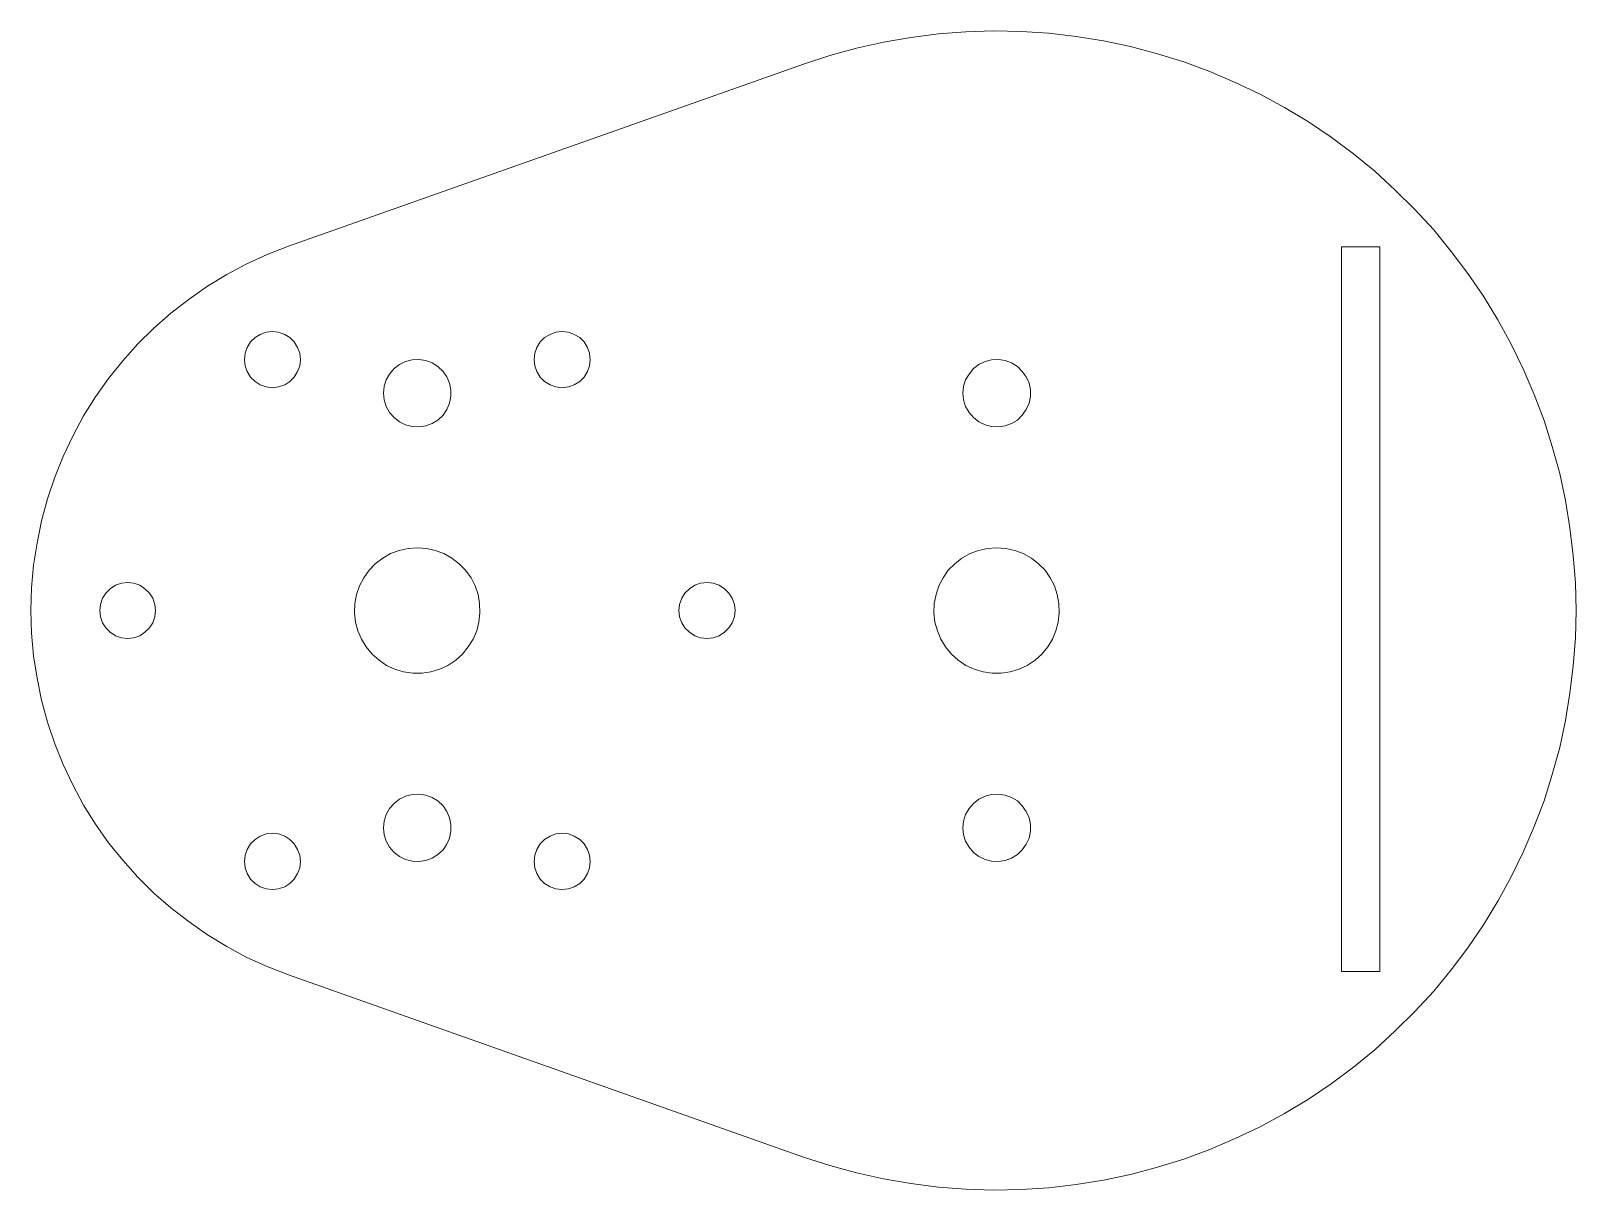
# Model space of a CAD drawing. Header units: millimetres. Extents: x 29 to 189, y 159 to 279.
import ezdxf

# ---------------------------------------------------------------- set-up
doc = ezdxf.new("R2010")
doc.units = ezdxf.units.MM
doc.header["$MEASUREMENT"] = 0
doc.layers.add('Calque 1', color=7, linetype='Continuous', lineweight=0)
doc.layers.add('Calque 2', color=7, linetype='Continuous', lineweight=0)

msp = doc.modelspace()

# ---------------------------------------------------------------- linework, layer by layer
at = {"layer": 'Calque 1', "color": 7, "lineweight": 9}
for points, knots in [([(108.8, 275.59), (108.8, 275.59), (111.51, 276.51), (111.51, 276.51), (111.51, 276.51), (114.3, 277.25), (114.3, 277.25), (114.3, 277.25), (117.09, 277.88), (117.09, 277.88), (117.09, 277.88), (119.91, 278.38), (119.91, 278.38), (119.91, 278.38), (122.77, 278.73), (122.77, 278.73), (122.77, 278.73), (125.62, 278.94), (125.62, 278.94), (125.62, 278.94), (128.48, 279.05), (128.48, 279.05), (128.48, 279.05), (131.34, 278.98), (131.34, 278.98), (131.34, 278.98), (134.2, 278.8), (134.2, 278.8), (134.2, 278.8), (137.05, 278.48), (137.05, 278.48), (137.05, 278.48), (139.88, 278.02), (139.88, 278.02), (139.88, 278.02), (142.66, 277.42), (142.66, 277.42), (142.66, 277.42), (145.45, 276.68), (145.45, 276.68), (145.45, 276.68), (148.17, 275.84), (148.17, 275.84), (148.17, 275.84), (150.88, 274.85), (150.88, 274.85), (150.88, 274.85), (153.49, 273.72), (153.49, 273.72), (153.49, 273.72), (156.1, 272.49), (156.1, 272.49), (156.1, 272.49), (158.61, 271.11), (158.61, 271.11), (158.61, 271.11), (161.08, 269.63), (161.08, 269.63), (161.08, 269.63), (163.44, 268.04), (163.44, 268.04), (163.44, 268.04), (165.74, 266.31), (165.74, 266.31), (165.74, 266.31), (167.96, 264.51), (167.96, 264.51), (167.96, 264.51), (170.07, 262.57), (170.07, 262.57), (170.07, 262.57), (172.12, 260.56), (172.12, 260.56), (172.12, 260.56), (174.06, 258.44), (174.06, 258.44), (174.06, 258.44), (175.86, 256.22), (175.86, 256.22), (175.86, 256.22), (177.59, 253.93), (177.59, 253.93), (177.59, 253.93), (179.21, 251.57), (179.21, 251.57), (179.21, 251.57), (180.69, 249.13), (180.69, 249.13), (180.69, 249.13), (182.07, 246.63), (182.07, 246.63), (182.07, 246.63), (183.34, 244.05), (183.34, 244.05), (183.34, 244.05), (184.47, 241.41), (184.47, 241.41), (184.47, 241.41), (185.49, 238.72), (185.49, 238.72), (185.49, 238.72), (186.34, 236.01), (186.34, 236.01), (186.34, 236.01), (187.11, 233.22), (187.11, 233.22), (187.11, 233.22), (187.71, 230.43), (187.71, 230.43), (187.71, 230.43), (188.17, 227.61), (188.17, 227.61), (188.17, 227.61), (188.52, 224.75), (188.52, 224.75), (188.52, 224.75), (188.74, 221.9), (188.74, 221.9), (188.74, 221.9), (188.81, 219.04), (188.81, 219.04), (188.81, 219.04), (188.74, 216.18), (188.74, 216.18), (188.74, 216.18), (188.52, 213.32), (188.52, 213.32), (188.52, 213.32), (188.17, 210.47), (188.17, 210.47), (188.17, 210.47), (187.71, 207.64), (187.71, 207.64), (187.71, 207.64), (187.11, 204.86), (187.11, 204.86), (187.11, 204.86), (186.34, 202.07), (186.34, 202.07), (186.34, 202.07), (185.49, 199.35), (185.49, 199.35), (185.49, 199.35), (184.47, 196.67), (184.47, 196.67), (184.47, 196.67), (183.34, 194.03), (183.34, 194.03), (183.34, 194.03), (182.07, 191.45), (182.07, 191.45), (182.07, 191.45), (180.69, 188.95), (180.69, 188.95), (180.69, 188.95), (179.21, 186.51), (179.21, 186.51), (179.21, 186.51), (177.59, 184.11), (177.59, 184.11), (177.59, 184.11), (175.86, 181.82), (175.86, 181.82), (175.86, 181.82), (174.06, 179.63), (174.06, 179.63), (174.06, 179.63), (172.12, 177.52), (172.12, 177.52), (172.12, 177.52), (170.07, 175.51), (170.07, 175.51), (170.07, 175.51), (167.96, 173.57), (167.96, 173.57), (167.96, 173.57), (165.74, 171.77), (165.74, 171.77), (165.74, 171.77), (163.44, 170.04), (163.44, 170.04), (163.44, 170.04), (161.08, 168.45), (161.08, 168.45), (161.08, 168.45), (158.61, 166.97), (158.61, 166.97), (158.61, 166.97), (156.1, 165.59), (156.1, 165.59), (156.1, 165.59), (153.49, 164.36), (153.49, 164.36), (153.49, 164.36), (150.88, 163.23), (150.88, 163.23), (150.88, 163.23), (148.17, 162.24), (148.17, 162.24), (148.17, 162.24), (145.45, 161.4), (145.45, 161.4), (145.45, 161.4), (142.66, 160.65), (142.66, 160.65), (142.66, 160.65), (139.88, 160.06), (139.88, 160.06), (139.88, 160.06), (137.05, 159.6), (137.05, 159.6), (137.05, 159.6), (134.2, 159.28), (134.2, 159.28), (134.2, 159.28), (131.34, 159.1), (131.34, 159.1), (131.34, 159.1), (128.48, 159.03), (128.48, 159.03), (128.48, 159.03), (125.62, 159.14), (125.62, 159.14), (125.62, 159.14), (122.77, 159.35), (122.77, 159.35), (122.77, 159.35), (119.91, 159.7), (119.91, 159.7), (119.91, 159.7), (117.09, 160.2), (117.09, 160.2), (117.09, 160.2), (114.3, 160.83), (114.3, 160.83), (114.3, 160.83), (111.51, 161.57), (111.51, 161.57), (111.51, 161.57), (108.8, 162.45), (108.8, 162.45)], [0, 0, 0, 0, 1, 1, 1, 2, 2, 2, 3, 3, 3, 4, 4, 4, 5, 5, 5, 6, 6, 6, 7, 7, 7, 8, 8, 8, 9, 9, 9, 10, 10, 10, 11, 11, 11, 12, 12, 12, 13, 13, 13, 14, 14, 14, 15, 15, 15, 16, 16, 16, 17, 17, 17, 18, 18, 18, 19, 19, 19, 20, 20, 20, 21, 21, 21, 22, 22, 22, 23, 23, 23, 24, 24, 24, 25, 25, 25, 26, 26, 26, 27, 27, 27, 28, 28, 28, 29, 29, 29, 30, 30, 30, 31, 31, 31, 32, 32, 32, 33, 33, 33, 34, 34, 34, 35, 35, 35, 36, 36, 36, 37, 37, 37, 38, 38, 38, 39, 39, 39, 40, 40, 40, 41, 41, 41, 42, 42, 42, 43, 43, 43, 44, 44, 44, 45, 45, 45, 46, 46, 46, 47, 47, 47, 48, 48, 48, 49, 49, 49, 50, 50, 50, 51, 51, 51, 52, 52, 52, 53, 53, 53, 54, 54, 54, 55, 55, 55, 56, 56, 56, 57, 57, 57, 58, 58, 58, 59, 59, 59, 60, 60, 60, 61, 61, 61, 62, 62, 62, 63, 63, 63, 64, 64, 64, 65, 65, 65, 66, 66, 66, 67, 67, 67, 68, 68, 68, 69, 69, 69, 70, 70, 70, 71, 71, 71, 72, 72, 72, 73, 73, 73, 74, 74, 74, 75, 75, 75, 76, 76, 76, 77, 77, 77, 78, 78, 78, 79, 79, 79, 80, 80, 80, 80]), ([(55.46, 181.33), (55.46, 181.33), (53.27, 182.17), (53.27, 182.17), (53.27, 182.17), (51.15, 183.13), (51.15, 183.13), (51.15, 183.13), (49.07, 184.26), (49.07, 184.26), (49.07, 184.26), (47.06, 185.46), (47.06, 185.46), (47.06, 185.46), (45.16, 186.8), (45.16, 186.8), (45.16, 186.8), (43.29, 188.24), (43.29, 188.24), (43.29, 188.24), (41.52, 189.76), (41.52, 189.76), (41.52, 189.76), (39.86, 191.42), (39.86, 191.42), (39.86, 191.42), (38.31, 193.18), (38.31, 193.18), (38.31, 193.18), (36.83, 194.98), (36.83, 194.98), (36.83, 194.98), (35.49, 196.92), (35.49, 196.92), (35.49, 196.92), (34.25, 198.9), (34.25, 198.9), (34.25, 198.9), (33.13, 200.98), (33.13, 200.98), (33.13, 200.98), (32.14, 203.09), (32.14, 203.09), (32.14, 203.09), (31.26, 205.25), (31.26, 205.25), (31.26, 205.25), (30.52, 207.47), (30.52, 207.47), (30.52, 207.47), (29.88, 209.76), (29.88, 209.76), (29.88, 209.76), (29.42, 212.05), (29.42, 212.05), (29.42, 212.05), (29.07, 214.35), (29.07, 214.35), (29.07, 214.35), (28.86, 216.71), (28.86, 216.71), (28.86, 216.71), (28.79, 219.04), (28.79, 219.04), (28.79, 219.04), (28.86, 221.37), (28.86, 221.37), (28.86, 221.37), (29.07, 223.73), (29.07, 223.73), (29.07, 223.73), (29.42, 226.02), (29.42, 226.02), (29.42, 226.02), (29.88, 228.32), (29.88, 228.32), (29.88, 228.32), (30.52, 230.61), (30.52, 230.61), (30.52, 230.61), (31.26, 232.83), (31.26, 232.83), (31.26, 232.83), (32.14, 234.99), (32.14, 234.99), (32.14, 234.99), (33.13, 237.1), (33.13, 237.1), (33.13, 237.1), (34.25, 239.18), (34.25, 239.18), (34.25, 239.18), (35.49, 241.16), (35.49, 241.16), (35.49, 241.16), (36.83, 243.06), (36.83, 243.06), (36.83, 243.06), (38.31, 244.9), (38.31, 244.9), (38.31, 244.9), (39.86, 246.66), (39.86, 246.66), (39.86, 246.66), (41.52, 248.28), (41.52, 248.28), (41.52, 248.28), (43.29, 249.84), (43.29, 249.84), (43.29, 249.84), (45.16, 251.28), (45.16, 251.28), (45.16, 251.28), (47.06, 252.62), (47.06, 252.62), (47.06, 252.62), (49.07, 253.82), (49.07, 253.82), (49.07, 253.82), (51.15, 254.92), (51.15, 254.92), (51.15, 254.92), (53.27, 255.9), (53.27, 255.9), (53.27, 255.9), (55.46, 256.75), (55.46, 256.75)], [0, 0, 0, 0, 1, 1, 1, 2, 2, 2, 3, 3, 3, 4, 4, 4, 5, 5, 5, 6, 6, 6, 7, 7, 7, 8, 8, 8, 9, 9, 9, 10, 10, 10, 11, 11, 11, 12, 12, 12, 13, 13, 13, 14, 14, 14, 15, 15, 15, 16, 16, 16, 17, 17, 17, 18, 18, 18, 19, 19, 19, 20, 20, 20, 21, 21, 21, 22, 22, 22, 23, 23, 23, 24, 24, 24, 25, 25, 25, 26, 26, 26, 27, 27, 27, 28, 28, 28, 29, 29, 29, 30, 30, 30, 31, 31, 31, 32, 32, 32, 33, 33, 33, 34, 34, 34, 35, 35, 35, 36, 36, 36, 37, 37, 37, 38, 38, 38, 39, 39, 39, 40, 40, 40, 41, 41, 41, 42, 42, 42, 42]), ([(50.91, 245), (50.91, 245), (50.98, 245.67), (50.98, 245.67), (50.98, 245.67), (51.19, 246.27), (51.19, 246.27), (51.19, 246.27), (51.54, 246.84), (51.54, 246.84), (51.54, 246.84), (52, 247.3), (52, 247.3), (52, 247.3), (52.53, 247.61), (52.53, 247.61), (52.53, 247.61), (53.16, 247.86), (53.16, 247.86), (53.16, 247.86), (53.8, 247.93), (53.8, 247.93), (53.8, 247.93), (54.43, 247.86), (54.43, 247.86), (54.43, 247.86), (55.07, 247.61), (55.07, 247.61), (55.07, 247.61), (55.6, 247.3), (55.6, 247.3), (55.6, 247.3), (56.06, 246.84), (56.06, 246.84), (56.06, 246.84), (56.41, 246.27), (56.41, 246.27), (56.41, 246.27), (56.62, 245.67), (56.62, 245.67), (56.62, 245.67), (56.69, 245), (56.69, 245), (56.69, 245), (56.62, 244.37), (56.62, 244.37), (56.62, 244.37), (56.41, 243.77), (56.41, 243.77), (56.41, 243.77), (56.06, 243.2), (56.06, 243.2), (56.06, 243.2), (55.6, 242.75), (55.6, 242.75), (55.6, 242.75), (55.07, 242.39), (55.07, 242.39), (55.07, 242.39), (54.43, 242.18), (54.43, 242.18), (54.43, 242.18), (53.8, 242.11), (53.8, 242.11), (53.8, 242.11), (53.16, 242.18), (53.16, 242.18), (53.16, 242.18), (52.53, 242.39), (52.53, 242.39), (52.53, 242.39), (52, 242.75), (52, 242.75), (52, 242.75), (51.54, 243.2), (51.54, 243.2), (51.54, 243.2), (51.19, 243.77), (51.19, 243.77), (51.19, 243.77), (50.98, 244.37), (50.98, 244.37), (50.98, 244.37), (50.91, 245), (50.91, 245)], [0, 0, 0, 0, 1, 1, 1, 2, 2, 2, 3, 3, 3, 4, 4, 4, 5, 5, 5, 6, 6, 6, 7, 7, 7, 8, 8, 8, 9, 9, 9, 10, 10, 10, 11, 11, 11, 12, 12, 12, 13, 13, 13, 14, 14, 14, 15, 15, 15, 16, 16, 16, 17, 17, 17, 18, 18, 18, 19, 19, 19, 20, 20, 20, 21, 21, 21, 22, 22, 22, 23, 23, 23, 24, 24, 24, 25, 25, 25, 26, 26, 26, 27, 27, 27, 28, 28, 28, 28]), ([(80.89, 245), (80.89, 245), (80.96, 245.67), (80.96, 245.67), (80.96, 245.67), (81.17, 246.27), (81.17, 246.27), (81.17, 246.27), (81.53, 246.84), (81.53, 246.84), (81.53, 246.84), (81.99, 247.3), (81.99, 247.3), (81.99, 247.3), (82.55, 247.61), (82.55, 247.61), (82.55, 247.61), (83.15, 247.86), (83.15, 247.86), (83.15, 247.86), (83.78, 247.93), (83.78, 247.93), (83.78, 247.93), (84.45, 247.86), (84.45, 247.86), (84.45, 247.86), (85.05, 247.61), (85.05, 247.61), (85.05, 247.61), (85.62, 247.3), (85.62, 247.3), (85.62, 247.3), (86.08, 246.84), (86.08, 246.84), (86.08, 246.84), (86.43, 246.27), (86.43, 246.27), (86.43, 246.27), (86.64, 245.67), (86.64, 245.67), (86.64, 245.67), (86.71, 245), (86.71, 245), (86.71, 245), (86.64, 244.37), (86.64, 244.37), (86.64, 244.37), (86.43, 243.77), (86.43, 243.77), (86.43, 243.77), (86.08, 243.2), (86.08, 243.2), (86.08, 243.2), (85.62, 242.75), (85.62, 242.75), (85.62, 242.75), (85.05, 242.39), (85.05, 242.39), (85.05, 242.39), (84.45, 242.18), (84.45, 242.18), (84.45, 242.18), (83.78, 242.11), (83.78, 242.11), (83.78, 242.11), (83.15, 242.18), (83.15, 242.18), (83.15, 242.18), (82.55, 242.39), (82.55, 242.39), (82.55, 242.39), (81.99, 242.75), (81.99, 242.75), (81.99, 242.75), (81.53, 243.2), (81.53, 243.2), (81.53, 243.2), (81.17, 243.77), (81.17, 243.77), (81.17, 243.77), (80.96, 244.37), (80.96, 244.37), (80.96, 244.37), (80.89, 245), (80.89, 245)], [0, 0, 0, 0, 1, 1, 1, 2, 2, 2, 3, 3, 3, 4, 4, 4, 5, 5, 5, 6, 6, 6, 7, 7, 7, 8, 8, 8, 9, 9, 9, 10, 10, 10, 11, 11, 11, 12, 12, 12, 13, 13, 13, 14, 14, 14, 15, 15, 15, 16, 16, 16, 17, 17, 17, 18, 18, 18, 19, 19, 19, 20, 20, 20, 21, 21, 21, 22, 22, 22, 23, 23, 23, 24, 24, 24, 25, 25, 25, 26, 26, 26, 27, 27, 27, 28, 28, 28, 28]), ([(65.3, 241.55), (65.3, 241.55), (65.37, 242.25), (65.37, 242.25), (65.37, 242.25), (65.58, 242.92), (65.58, 242.92), (65.58, 242.92), (65.93, 243.52), (65.93, 243.52), (65.93, 243.52), (66.39, 244.09), (66.39, 244.09), (66.39, 244.09), (66.96, 244.51), (66.96, 244.51), (66.96, 244.51), (67.59, 244.83), (67.59, 244.83), (67.59, 244.83), (68.26, 245), (68.26, 245), (68.26, 245), (68.97, 245.04), (68.97, 245.04), (68.97, 245.04), (69.67, 244.93), (69.67, 244.93), (69.67, 244.93), (70.34, 244.69), (70.34, 244.69), (70.34, 244.69), (70.94, 244.3), (70.94, 244.3), (70.94, 244.3), (71.47, 243.8), (71.47, 243.8), (71.47, 243.8), (71.86, 243.24), (71.86, 243.24), (71.86, 243.24), (72.14, 242.57), (72.14, 242.57), (72.14, 242.57), (72.28, 241.9), (72.28, 241.9), (72.28, 241.9), (72.28, 241.19), (72.28, 241.19), (72.28, 241.19), (72.14, 240.49), (72.14, 240.49), (72.14, 240.49), (71.86, 239.85), (71.86, 239.85), (71.86, 239.85), (71.47, 239.25), (71.47, 239.25), (71.47, 239.25), (70.94, 238.76), (70.94, 238.76), (70.94, 238.76), (70.34, 238.41), (70.34, 238.41), (70.34, 238.41), (69.67, 238.16), (69.67, 238.16), (69.67, 238.16), (68.97, 238.05), (68.97, 238.05), (68.97, 238.05), (68.26, 238.09), (68.26, 238.09), (68.26, 238.09), (67.59, 238.27), (67.59, 238.27), (67.59, 238.27), (66.96, 238.58), (66.96, 238.58), (66.96, 238.58), (66.39, 239.01), (66.39, 239.01), (66.39, 239.01), (65.93, 239.54), (65.93, 239.54), (65.93, 239.54), (65.58, 240.17), (65.58, 240.17), (65.58, 240.17), (65.37, 240.84), (65.37, 240.84), (65.37, 240.84), (65.3, 241.55), (65.3, 241.55)], [0, 0, 0, 0, 1, 1, 1, 2, 2, 2, 3, 3, 3, 4, 4, 4, 5, 5, 5, 6, 6, 6, 7, 7, 7, 8, 8, 8, 9, 9, 9, 10, 10, 10, 11, 11, 11, 12, 12, 12, 13, 13, 13, 14, 14, 14, 15, 15, 15, 16, 16, 16, 17, 17, 17, 18, 18, 18, 19, 19, 19, 20, 20, 20, 21, 21, 21, 22, 22, 22, 23, 23, 23, 24, 24, 24, 25, 25, 25, 26, 26, 26, 27, 27, 27, 28, 28, 28, 29, 29, 29, 30, 30, 30, 31, 31, 31, 31]), ([(125.31, 241.55), (125.31, 241.55), (125.38, 242.25), (125.38, 242.25), (125.38, 242.25), (125.59, 242.92), (125.59, 242.92), (125.59, 242.92), (125.94, 243.52), (125.94, 243.52), (125.94, 243.52), (126.4, 244.09), (126.4, 244.09), (126.4, 244.09), (126.96, 244.51), (126.96, 244.51), (126.96, 244.51), (127.6, 244.83), (127.6, 244.83), (127.6, 244.83), (128.27, 245), (128.27, 245), (128.27, 245), (128.98, 245.04), (128.98, 245.04), (128.98, 245.04), (129.68, 244.93), (129.68, 244.93), (129.68, 244.93), (130.35, 244.69), (130.35, 244.69), (130.35, 244.69), (130.95, 244.3), (130.95, 244.3), (130.95, 244.3), (131.45, 243.8), (131.45, 243.8), (131.45, 243.8), (131.87, 243.24), (131.87, 243.24), (131.87, 243.24), (132.15, 242.57), (132.15, 242.57), (132.15, 242.57), (132.29, 241.9), (132.29, 241.9), (132.29, 241.9), (132.29, 241.19), (132.29, 241.19), (132.29, 241.19), (132.15, 240.49), (132.15, 240.49), (132.15, 240.49), (131.87, 239.85), (131.87, 239.85), (131.87, 239.85), (131.45, 239.25), (131.45, 239.25), (131.45, 239.25), (130.95, 238.76), (130.95, 238.76), (130.95, 238.76), (130.35, 238.41), (130.35, 238.41), (130.35, 238.41), (129.68, 238.16), (129.68, 238.16), (129.68, 238.16), (128.98, 238.05), (128.98, 238.05), (128.98, 238.05), (128.27, 238.09), (128.27, 238.09), (128.27, 238.09), (127.6, 238.27), (127.6, 238.27), (127.6, 238.27), (126.96, 238.58), (126.96, 238.58), (126.96, 238.58), (126.4, 239.01), (126.4, 239.01), (126.4, 239.01), (125.94, 239.54), (125.94, 239.54), (125.94, 239.54), (125.59, 240.17), (125.59, 240.17), (125.59, 240.17), (125.38, 240.84), (125.38, 240.84), (125.38, 240.84), (125.31, 241.55), (125.31, 241.55)], [0, 0, 0, 0, 1, 1, 1, 2, 2, 2, 3, 3, 3, 4, 4, 4, 5, 5, 5, 6, 6, 6, 7, 7, 7, 8, 8, 8, 9, 9, 9, 10, 10, 10, 11, 11, 11, 12, 12, 12, 13, 13, 13, 14, 14, 14, 15, 15, 15, 16, 16, 16, 17, 17, 17, 18, 18, 18, 19, 19, 19, 20, 20, 20, 21, 21, 21, 22, 22, 22, 23, 23, 23, 24, 24, 24, 25, 25, 25, 26, 26, 26, 27, 27, 27, 28, 28, 28, 29, 29, 29, 30, 30, 30, 31, 31, 31, 31]), ([(68.79, 225.53), (68.79, 225.53), (69.74, 225.46), (69.74, 225.46), (69.74, 225.46), (70.66, 225.25), (70.66, 225.25), (70.66, 225.25), (71.54, 224.93), (71.54, 224.93), (71.54, 224.93), (72.39, 224.47), (72.39, 224.47), (72.39, 224.47), (73.13, 223.87), (73.13, 223.87), (73.13, 223.87), (73.8, 223.2), (73.8, 223.2), (73.8, 223.2), (74.37, 222.43), (74.37, 222.43), (74.37, 222.43), (74.79, 221.58), (74.79, 221.58), (74.79, 221.58), (75.11, 220.7), (75.11, 220.7), (75.11, 220.7), (75.25, 219.75), (75.25, 219.75), (75.25, 219.75), (75.28, 218.79), (75.28, 218.79), (75.28, 218.79), (75.18, 217.84), (75.18, 217.84), (75.18, 217.84), (74.97, 216.92), (74.97, 216.92), (74.97, 216.92), (74.58, 216.08), (74.58, 216.08), (74.58, 216.08), (74.08, 215.27), (74.08, 215.27), (74.08, 215.27), (73.48, 214.52), (73.48, 214.52), (73.48, 214.52), (72.78, 213.89), (72.78, 213.89), (72.78, 213.89), (71.97, 213.36), (71.97, 213.36), (71.97, 213.36), (71.12, 212.97), (71.12, 212.97), (71.12, 212.97), (70.2, 212.69), (70.2, 212.69), (70.2, 212.69), (69.29, 212.55), (69.29, 212.55), (69.29, 212.55), (68.33, 212.55), (68.33, 212.55), (68.33, 212.55), (67.38, 212.69), (67.38, 212.69), (67.38, 212.69), (66.46, 212.97), (66.46, 212.97), (66.46, 212.97), (65.62, 213.36), (65.62, 213.36), (65.62, 213.36), (64.84, 213.89), (64.84, 213.89), (64.84, 213.89), (64.14, 214.52), (64.14, 214.52), (64.14, 214.52), (63.5, 215.27), (63.5, 215.27), (63.5, 215.27), (63.01, 216.08), (63.01, 216.08), (63.01, 216.08), (62.65, 216.92), (62.65, 216.92), (62.65, 216.92), (62.41, 217.84), (62.41, 217.84), (62.41, 217.84), (62.3, 218.79), (62.3, 218.79), (62.3, 218.79), (62.34, 219.75), (62.34, 219.75), (62.34, 219.75), (62.51, 220.7), (62.51, 220.7), (62.51, 220.7), (62.83, 221.58), (62.83, 221.58), (62.83, 221.58), (63.25, 222.43), (63.25, 222.43), (63.25, 222.43), (63.82, 223.2), (63.82, 223.2), (63.82, 223.2), (64.45, 223.87), (64.45, 223.87), (64.45, 223.87), (65.23, 224.47), (65.23, 224.47), (65.23, 224.47), (66.04, 224.93), (66.04, 224.93), (66.04, 224.93), (66.92, 225.25), (66.92, 225.25), (66.92, 225.25), (67.84, 225.46), (67.84, 225.46), (67.84, 225.46), (68.79, 225.53), (68.79, 225.53)], [0, 0, 0, 0, 1, 1, 1, 2, 2, 2, 3, 3, 3, 4, 4, 4, 5, 5, 5, 6, 6, 6, 7, 7, 7, 8, 8, 8, 9, 9, 9, 10, 10, 10, 11, 11, 11, 12, 12, 12, 13, 13, 13, 14, 14, 14, 15, 15, 15, 16, 16, 16, 17, 17, 17, 18, 18, 18, 19, 19, 19, 20, 20, 20, 21, 21, 21, 22, 22, 22, 23, 23, 23, 24, 24, 24, 25, 25, 25, 26, 26, 26, 27, 27, 27, 28, 28, 28, 29, 29, 29, 30, 30, 30, 31, 31, 31, 32, 32, 32, 33, 33, 33, 34, 34, 34, 35, 35, 35, 36, 36, 36, 37, 37, 37, 38, 38, 38, 39, 39, 39, 40, 40, 40, 41, 41, 41, 42, 42, 42, 43, 43, 43, 43]), ([(128.8, 225.53), (128.8, 225.53), (129.75, 225.46), (129.75, 225.46), (129.75, 225.46), (130.67, 225.25), (130.67, 225.25), (130.67, 225.25), (131.55, 224.93), (131.55, 224.93), (131.55, 224.93), (132.4, 224.47), (132.4, 224.47), (132.4, 224.47), (133.14, 223.87), (133.14, 223.87), (133.14, 223.87), (133.81, 223.2), (133.81, 223.2), (133.81, 223.2), (134.34, 222.43), (134.34, 222.43), (134.34, 222.43), (134.8, 221.58), (134.8, 221.58), (134.8, 221.58), (135.08, 220.7), (135.08, 220.7), (135.08, 220.7), (135.25, 219.75), (135.25, 219.75), (135.25, 219.75), (135.29, 218.79), (135.29, 218.79), (135.29, 218.79), (135.18, 217.84), (135.18, 217.84), (135.18, 217.84), (134.94, 216.92), (134.94, 216.92), (134.94, 216.92), (134.58, 216.08), (134.58, 216.08), (134.58, 216.08), (134.09, 215.27), (134.09, 215.27), (134.09, 215.27), (133.49, 214.52), (133.49, 214.52), (133.49, 214.52), (132.79, 213.89), (132.79, 213.89), (132.79, 213.89), (131.97, 213.36), (131.97, 213.36), (131.97, 213.36), (131.13, 212.97), (131.13, 212.97), (131.13, 212.97), (130.21, 212.69), (130.21, 212.69), (130.21, 212.69), (129.26, 212.55), (129.26, 212.55), (129.26, 212.55), (128.34, 212.55), (128.34, 212.55), (128.34, 212.55), (127.39, 212.69), (127.39, 212.69), (127.39, 212.69), (126.47, 212.97), (126.47, 212.97), (126.47, 212.97), (125.62, 213.36), (125.62, 213.36), (125.62, 213.36), (124.81, 213.89), (124.81, 213.89), (124.81, 213.89), (124.11, 214.52), (124.11, 214.52), (124.11, 214.52), (123.51, 215.27), (123.51, 215.27), (123.51, 215.27), (123.01, 216.08), (123.01, 216.08), (123.01, 216.08), (122.66, 216.92), (122.66, 216.92), (122.66, 216.92), (122.41, 217.84), (122.41, 217.84), (122.41, 217.84), (122.31, 218.79), (122.31, 218.79), (122.31, 218.79), (122.34, 219.75), (122.34, 219.75), (122.34, 219.75), (122.52, 220.7), (122.52, 220.7), (122.52, 220.7), (122.8, 221.58), (122.8, 221.58), (122.8, 221.58), (123.26, 222.43), (123.26, 222.43), (123.26, 222.43), (123.79, 223.2), (123.79, 223.2), (123.79, 223.2), (124.46, 223.87), (124.46, 223.87), (124.46, 223.87), (125.2, 224.47), (125.2, 224.47), (125.2, 224.47), (126.05, 224.93), (126.05, 224.93), (126.05, 224.93), (126.93, 225.25), (126.93, 225.25), (126.93, 225.25), (127.85, 225.46), (127.85, 225.46), (127.85, 225.46), (128.8, 225.53), (128.8, 225.53)], [0, 0, 0, 0, 1, 1, 1, 2, 2, 2, 3, 3, 3, 4, 4, 4, 5, 5, 5, 6, 6, 6, 7, 7, 7, 8, 8, 8, 9, 9, 9, 10, 10, 10, 11, 11, 11, 12, 12, 12, 13, 13, 13, 14, 14, 14, 15, 15, 15, 16, 16, 16, 17, 17, 17, 18, 18, 18, 19, 19, 19, 20, 20, 20, 21, 21, 21, 22, 22, 22, 23, 23, 23, 24, 24, 24, 25, 25, 25, 26, 26, 26, 27, 27, 27, 28, 28, 28, 29, 29, 29, 30, 30, 30, 31, 31, 31, 32, 32, 32, 33, 33, 33, 34, 34, 34, 35, 35, 35, 36, 36, 36, 37, 37, 37, 38, 38, 38, 39, 39, 39, 40, 40, 40, 41, 41, 41, 42, 42, 42, 43, 43, 43, 43]), ([(35.91, 219.04), (35.91, 219.04), (35.98, 219.67), (35.98, 219.67), (35.98, 219.67), (36.2, 220.31), (36.2, 220.31), (36.2, 220.31), (36.55, 220.84), (36.55, 220.84), (36.55, 220.84), (37.01, 221.3), (37.01, 221.3), (37.01, 221.3), (37.54, 221.65), (37.54, 221.65), (37.54, 221.65), (38.17, 221.86), (38.17, 221.86), (38.17, 221.86), (38.81, 221.93), (38.81, 221.93), (38.81, 221.93), (39.44, 221.86), (39.44, 221.86), (39.44, 221.86), (40.08, 221.65), (40.08, 221.65), (40.08, 221.65), (40.6, 221.3), (40.6, 221.3), (40.6, 221.3), (41.06, 220.84), (41.06, 220.84), (41.06, 220.84), (41.42, 220.31), (41.42, 220.31), (41.42, 220.31), (41.63, 219.67), (41.63, 219.67), (41.63, 219.67), (41.7, 219.04), (41.7, 219.04), (41.7, 219.04), (41.63, 218.4), (41.63, 218.4), (41.63, 218.4), (41.42, 217.77), (41.42, 217.77), (41.42, 217.77), (41.06, 217.24), (41.06, 217.24), (41.06, 217.24), (40.6, 216.78), (40.6, 216.78), (40.6, 216.78), (40.08, 216.43), (40.08, 216.43), (40.08, 216.43), (39.44, 216.22), (39.44, 216.22), (39.44, 216.22), (38.81, 216.15), (38.81, 216.15), (38.81, 216.15), (38.17, 216.22), (38.17, 216.22), (38.17, 216.22), (37.54, 216.43), (37.54, 216.43), (37.54, 216.43), (37.01, 216.78), (37.01, 216.78), (37.01, 216.78), (36.55, 217.24), (36.55, 217.24), (36.55, 217.24), (36.2, 217.77), (36.2, 217.77), (36.2, 217.77), (35.98, 218.4), (35.98, 218.4), (35.98, 218.4), (35.91, 219.04), (35.91, 219.04)], [0, 0, 0, 0, 1, 1, 1, 2, 2, 2, 3, 3, 3, 4, 4, 4, 5, 5, 5, 6, 6, 6, 7, 7, 7, 8, 8, 8, 9, 9, 9, 10, 10, 10, 11, 11, 11, 12, 12, 12, 13, 13, 13, 14, 14, 14, 15, 15, 15, 16, 16, 16, 17, 17, 17, 18, 18, 18, 19, 19, 19, 20, 20, 20, 21, 21, 21, 22, 22, 22, 23, 23, 23, 24, 24, 24, 25, 25, 25, 26, 26, 26, 27, 27, 27, 28, 28, 28, 28]), ([(95.88, 219.04), (95.88, 219.04), (95.96, 219.67), (95.96, 219.67), (95.96, 219.67), (96.2, 220.31), (96.2, 220.31), (96.2, 220.31), (96.52, 220.84), (96.52, 220.84), (96.52, 220.84), (96.98, 221.3), (96.98, 221.3), (96.98, 221.3), (97.54, 221.65), (97.54, 221.65), (97.54, 221.65), (98.14, 221.86), (98.14, 221.86), (98.14, 221.86), (98.81, 221.93), (98.81, 221.93), (98.81, 221.93), (99.45, 221.86), (99.45, 221.86), (99.45, 221.86), (100.05, 221.65), (100.05, 221.65), (100.05, 221.65), (100.61, 221.3), (100.61, 221.3), (100.61, 221.3), (101.07, 220.84), (101.07, 220.84), (101.07, 220.84), (101.42, 220.31), (101.42, 220.31), (101.42, 220.31), (101.64, 219.67), (101.64, 219.67), (101.64, 219.67), (101.71, 219.04), (101.71, 219.04), (101.71, 219.04), (101.64, 218.4), (101.64, 218.4), (101.64, 218.4), (101.42, 217.77), (101.42, 217.77), (101.42, 217.77), (101.07, 217.24), (101.07, 217.24), (101.07, 217.24), (100.61, 216.78), (100.61, 216.78), (100.61, 216.78), (100.05, 216.43), (100.05, 216.43), (100.05, 216.43), (99.45, 216.22), (99.45, 216.22), (99.45, 216.22), (98.81, 216.15), (98.81, 216.15), (98.81, 216.15), (98.14, 216.22), (98.14, 216.22), (98.14, 216.22), (97.54, 216.43), (97.54, 216.43), (97.54, 216.43), (96.98, 216.78), (96.98, 216.78), (96.98, 216.78), (96.52, 217.24), (96.52, 217.24), (96.52, 217.24), (96.2, 217.77), (96.2, 217.77), (96.2, 217.77), (95.96, 218.4), (95.96, 218.4), (95.96, 218.4), (95.88, 219.04), (95.88, 219.04)], [0, 0, 0, 0, 1, 1, 1, 2, 2, 2, 3, 3, 3, 4, 4, 4, 5, 5, 5, 6, 6, 6, 7, 7, 7, 8, 8, 8, 9, 9, 9, 10, 10, 10, 11, 11, 11, 12, 12, 12, 13, 13, 13, 14, 14, 14, 15, 15, 15, 16, 16, 16, 17, 17, 17, 18, 18, 18, 19, 19, 19, 20, 20, 20, 21, 21, 21, 22, 22, 22, 23, 23, 23, 24, 24, 24, 25, 25, 25, 26, 26, 26, 27, 27, 27, 28, 28, 28, 28]), ([(65.3, 196.53), (65.3, 196.53), (65.37, 197.24), (65.37, 197.24), (65.37, 197.24), (65.58, 197.91), (65.58, 197.91), (65.58, 197.91), (65.93, 198.54), (65.93, 198.54), (65.93, 198.54), (66.39, 199.07), (66.39, 199.07), (66.39, 199.07), (66.96, 199.5), (66.96, 199.5), (66.96, 199.5), (67.59, 199.81), (67.59, 199.81), (67.59, 199.81), (68.26, 199.99), (68.26, 199.99), (68.26, 199.99), (68.97, 200.02), (68.97, 200.02), (68.97, 200.02), (69.67, 199.92), (69.67, 199.92), (69.67, 199.92), (70.34, 199.67), (70.34, 199.67), (70.34, 199.67), (70.94, 199.32), (70.94, 199.32), (70.94, 199.32), (71.47, 198.83), (71.47, 198.83), (71.47, 198.83), (71.86, 198.23), (71.86, 198.23), (71.86, 198.23), (72.14, 197.59), (72.14, 197.59), (72.14, 197.59), (72.28, 196.89), (72.28, 196.89), (72.28, 196.89), (72.28, 196.18), (72.28, 196.18), (72.28, 196.18), (72.14, 195.47), (72.14, 195.47), (72.14, 195.47), (71.86, 194.84), (71.86, 194.84), (71.86, 194.84), (71.47, 194.27), (71.47, 194.27), (71.47, 194.27), (70.94, 193.78), (70.94, 193.78), (70.94, 193.78), (70.34, 193.39), (70.34, 193.39), (70.34, 193.39), (69.67, 193.15), (69.67, 193.15), (69.67, 193.15), (68.97, 193.04), (68.97, 193.04), (68.97, 193.04), (68.26, 193.08), (68.26, 193.08), (68.26, 193.08), (67.59, 193.25), (67.59, 193.25), (67.59, 193.25), (66.96, 193.57), (66.96, 193.57), (66.96, 193.57), (66.39, 193.99), (66.39, 193.99), (66.39, 193.99), (65.93, 194.52), (65.93, 194.52), (65.93, 194.52), (65.58, 195.16), (65.58, 195.16), (65.58, 195.16), (65.37, 195.83), (65.37, 195.83), (65.37, 195.83), (65.3, 196.53), (65.3, 196.53)], [0, 0, 0, 0, 1, 1, 1, 2, 2, 2, 3, 3, 3, 4, 4, 4, 5, 5, 5, 6, 6, 6, 7, 7, 7, 8, 8, 8, 9, 9, 9, 10, 10, 10, 11, 11, 11, 12, 12, 12, 13, 13, 13, 14, 14, 14, 15, 15, 15, 16, 16, 16, 17, 17, 17, 18, 18, 18, 19, 19, 19, 20, 20, 20, 21, 21, 21, 22, 22, 22, 23, 23, 23, 24, 24, 24, 25, 25, 25, 26, 26, 26, 27, 27, 27, 28, 28, 28, 29, 29, 29, 30, 30, 30, 31, 31, 31, 31]), ([(125.31, 196.53), (125.31, 196.53), (125.38, 197.24), (125.38, 197.24), (125.38, 197.24), (125.59, 197.91), (125.59, 197.91), (125.59, 197.91), (125.94, 198.54), (125.94, 198.54), (125.94, 198.54), (126.4, 199.07), (126.4, 199.07), (126.4, 199.07), (126.96, 199.5), (126.96, 199.5), (126.96, 199.5), (127.6, 199.81), (127.6, 199.81), (127.6, 199.81), (128.27, 199.99), (128.27, 199.99), (128.27, 199.99), (128.98, 200.02), (128.98, 200.02), (128.98, 200.02), (129.68, 199.92), (129.68, 199.92), (129.68, 199.92), (130.35, 199.67), (130.35, 199.67), (130.35, 199.67), (130.95, 199.32), (130.95, 199.32), (130.95, 199.32), (131.45, 198.83), (131.45, 198.83), (131.45, 198.83), (131.87, 198.23), (131.87, 198.23), (131.87, 198.23), (132.15, 197.59), (132.15, 197.59), (132.15, 197.59), (132.29, 196.89), (132.29, 196.89), (132.29, 196.89), (132.29, 196.18), (132.29, 196.18), (132.29, 196.18), (132.15, 195.47), (132.15, 195.47), (132.15, 195.47), (131.87, 194.84), (131.87, 194.84), (131.87, 194.84), (131.45, 194.27), (131.45, 194.27), (131.45, 194.27), (130.95, 193.78), (130.95, 193.78), (130.95, 193.78), (130.35, 193.39), (130.35, 193.39), (130.35, 193.39), (129.68, 193.15), (129.68, 193.15), (129.68, 193.15), (128.98, 193.04), (128.98, 193.04), (128.98, 193.04), (128.27, 193.08), (128.27, 193.08), (128.27, 193.08), (127.6, 193.25), (127.6, 193.25), (127.6, 193.25), (126.96, 193.57), (126.96, 193.57), (126.96, 193.57), (126.4, 193.99), (126.4, 193.99), (126.4, 193.99), (125.94, 194.52), (125.94, 194.52), (125.94, 194.52), (125.59, 195.16), (125.59, 195.16), (125.59, 195.16), (125.38, 195.83), (125.38, 195.83), (125.38, 195.83), (125.31, 196.53), (125.31, 196.53)], [0, 0, 0, 0, 1, 1, 1, 2, 2, 2, 3, 3, 3, 4, 4, 4, 5, 5, 5, 6, 6, 6, 7, 7, 7, 8, 8, 8, 9, 9, 9, 10, 10, 10, 11, 11, 11, 12, 12, 12, 13, 13, 13, 14, 14, 14, 15, 15, 15, 16, 16, 16, 17, 17, 17, 18, 18, 18, 19, 19, 19, 20, 20, 20, 21, 21, 21, 22, 22, 22, 23, 23, 23, 24, 24, 24, 25, 25, 25, 26, 26, 26, 27, 27, 27, 28, 28, 28, 29, 29, 29, 30, 30, 30, 31, 31, 31, 31]), ([(50.91, 193.04), (50.91, 193.04), (50.98, 193.71), (50.98, 193.71), (50.98, 193.71), (51.19, 194.31), (51.19, 194.31), (51.19, 194.31), (51.54, 194.87), (51.54, 194.87), (51.54, 194.87), (52, 195.33), (52, 195.33), (52, 195.33), (52.53, 195.69), (52.53, 195.69), (52.53, 195.69), (53.16, 195.9), (53.16, 195.9), (53.16, 195.9), (53.8, 195.97), (53.8, 195.97), (53.8, 195.97), (54.43, 195.9), (54.43, 195.9), (54.43, 195.9), (55.07, 195.69), (55.07, 195.69), (55.07, 195.69), (55.6, 195.33), (55.6, 195.33), (55.6, 195.33), (56.06, 194.87), (56.06, 194.87), (56.06, 194.87), (56.41, 194.31), (56.41, 194.31), (56.41, 194.31), (56.62, 193.71), (56.62, 193.71), (56.62, 193.71), (56.69, 193.04), (56.69, 193.04), (56.69, 193.04), (56.62, 192.4), (56.62, 192.4), (56.62, 192.4), (56.41, 191.81), (56.41, 191.81), (56.41, 191.81), (56.06, 191.24), (56.06, 191.24), (56.06, 191.24), (55.6, 190.78), (55.6, 190.78), (55.6, 190.78), (55.07, 190.43), (55.07, 190.43), (55.07, 190.43), (54.43, 190.22), (54.43, 190.22), (54.43, 190.22), (53.8, 190.15), (53.8, 190.15), (53.8, 190.15), (53.16, 190.22), (53.16, 190.22), (53.16, 190.22), (52.53, 190.43), (52.53, 190.43), (52.53, 190.43), (52, 190.78), (52, 190.78), (52, 190.78), (51.54, 191.24), (51.54, 191.24), (51.54, 191.24), (51.19, 191.81), (51.19, 191.81), (51.19, 191.81), (50.98, 192.4), (50.98, 192.4), (50.98, 192.4), (50.91, 193.04), (50.91, 193.04)], [0, 0, 0, 0, 1, 1, 1, 2, 2, 2, 3, 3, 3, 4, 4, 4, 5, 5, 5, 6, 6, 6, 7, 7, 7, 8, 8, 8, 9, 9, 9, 10, 10, 10, 11, 11, 11, 12, 12, 12, 13, 13, 13, 14, 14, 14, 15, 15, 15, 16, 16, 16, 17, 17, 17, 18, 18, 18, 19, 19, 19, 20, 20, 20, 21, 21, 21, 22, 22, 22, 23, 23, 23, 24, 24, 24, 25, 25, 25, 26, 26, 26, 27, 27, 27, 28, 28, 28, 28]), ([(80.89, 193.04), (80.89, 193.04), (80.96, 193.71), (80.96, 193.71), (80.96, 193.71), (81.17, 194.31), (81.17, 194.31), (81.17, 194.31), (81.53, 194.87), (81.53, 194.87), (81.53, 194.87), (81.99, 195.33), (81.99, 195.33), (81.99, 195.33), (82.55, 195.69), (82.55, 195.69), (82.55, 195.69), (83.15, 195.9), (83.15, 195.9), (83.15, 195.9), (83.78, 195.97), (83.78, 195.97), (83.78, 195.97), (84.45, 195.9), (84.45, 195.9), (84.45, 195.9), (85.05, 195.69), (85.05, 195.69), (85.05, 195.69), (85.62, 195.33), (85.62, 195.33), (85.62, 195.33), (86.08, 194.87), (86.08, 194.87), (86.08, 194.87), (86.43, 194.31), (86.43, 194.31), (86.43, 194.31), (86.64, 193.71), (86.64, 193.71), (86.64, 193.71), (86.71, 193.04), (86.71, 193.04), (86.71, 193.04), (86.64, 192.4), (86.64, 192.4), (86.64, 192.4), (86.43, 191.81), (86.43, 191.81), (86.43, 191.81), (86.08, 191.24), (86.08, 191.24), (86.08, 191.24), (85.62, 190.78), (85.62, 190.78), (85.62, 190.78), (85.05, 190.43), (85.05, 190.43), (85.05, 190.43), (84.45, 190.22), (84.45, 190.22), (84.45, 190.22), (83.78, 190.15), (83.78, 190.15), (83.78, 190.15), (83.15, 190.22), (83.15, 190.22), (83.15, 190.22), (82.55, 190.43), (82.55, 190.43), (82.55, 190.43), (81.99, 190.78), (81.99, 190.78), (81.99, 190.78), (81.53, 191.24), (81.53, 191.24), (81.53, 191.24), (81.17, 191.81), (81.17, 191.81), (81.17, 191.81), (80.96, 192.4), (80.96, 192.4), (80.96, 192.4), (80.89, 193.04), (80.89, 193.04)], [0, 0, 0, 0, 1, 1, 1, 2, 2, 2, 3, 3, 3, 4, 4, 4, 5, 5, 5, 6, 6, 6, 7, 7, 7, 8, 8, 8, 9, 9, 9, 10, 10, 10, 11, 11, 11, 12, 12, 12, 13, 13, 13, 14, 14, 14, 15, 15, 15, 16, 16, 16, 17, 17, 17, 18, 18, 18, 19, 19, 19, 20, 20, 20, 21, 21, 21, 22, 22, 22, 23, 23, 23, 24, 24, 24, 25, 25, 25, 26, 26, 26, 27, 27, 27, 28, 28, 28, 28])]:
    msp.add_open_spline(points, degree=3, knots=knots, dxfattribs=at)
for points in [[(108.8, 275.59), (108.8, 275.59), (55.46, 256.75), (55.46, 256.75)], [(55.46, 181.33), (55.46, 181.33), (108.8, 162.45), (108.8, 162.45)]]:
    msp.add_open_spline(points, degree=3, dxfattribs=at)
at = {"layer": 'Calque 2', "color": 1, "lineweight": 9}
for p, q in [((168.49, 256.68), (164.5, 256.68)), ((164.5, 256.68), (164.5, 181.68)), ((168.49, 181.68), (168.49, 256.68)), ((164.5, 181.68), (168.49, 181.68))]:
    msp.add_line(p, q, dxfattribs=at)

doc.saveas('drawing.dxf')
